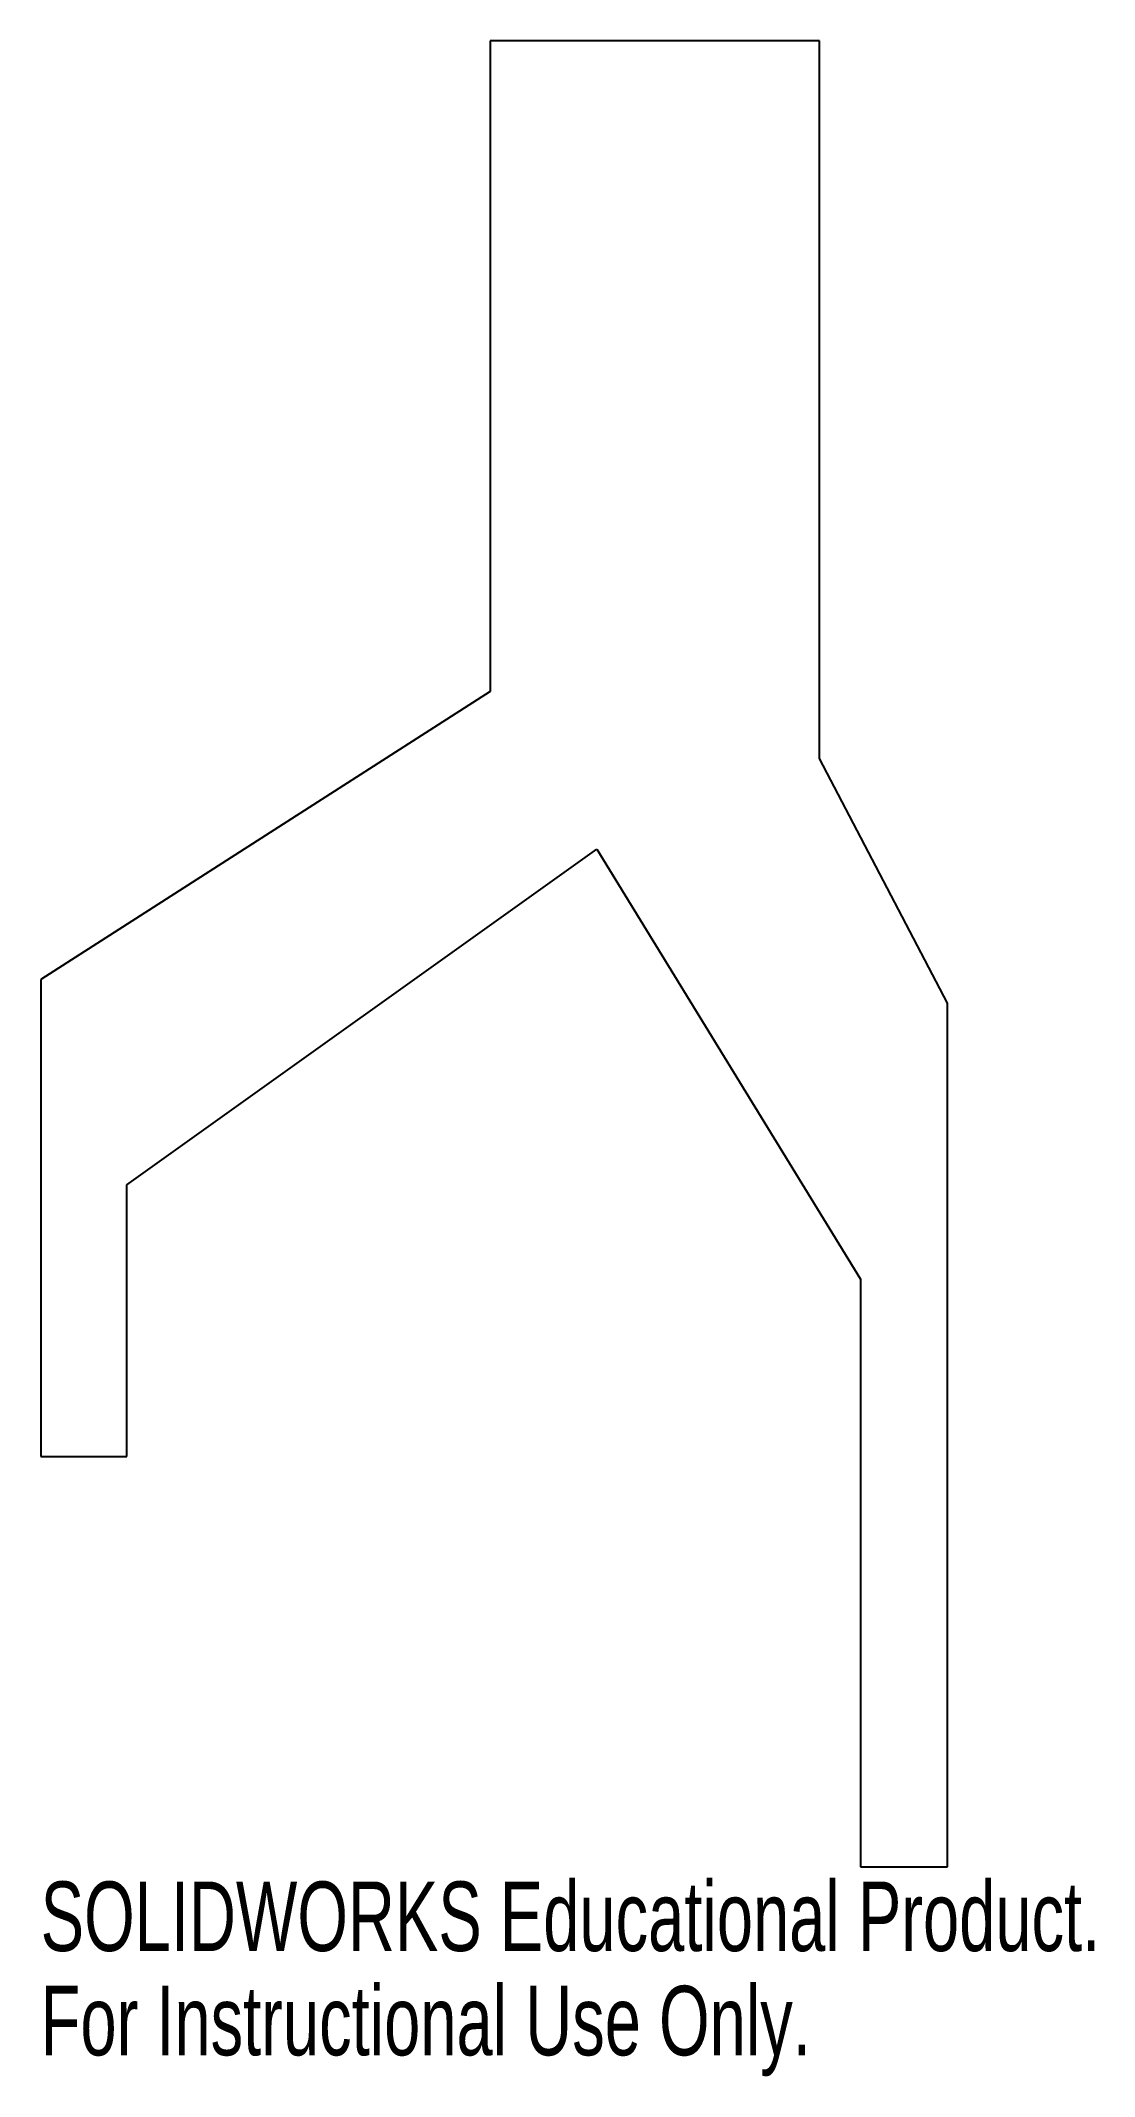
# Model space of a CAD drawing. Header units: millimetres. Extents: x -54 to 19, y -65 to 77.
import ezdxf

# ---------------------------------------------------------------- set-up
doc = ezdxf.new("R2010")
doc.units = ezdxf.units.MM
doc.styles.add('SLDTEXTSTYLE0', font='TXT', dxfattribs={"width": 0.7})

msp = doc.modelspace()

# ---------------------------------------------------------------- linework, layer by layer
at = {"color": 7, "linetype": 'Continuous', "lineweight": 25}
for p, q in [((-22.9, 76.64), (-22.9, 31.4)), ((0, 76.64), (-22.9, 76.64)), ((0, 26.74), (0, 76.64)), ((-22.9, 31.4), (-54.16, 11.38)), ((8.91, 9.73), (0, 26.74)), ((-48.16, -2.9), (-15.49, 20.43)), ((-15.49, 20.43), (2.84, -9.46)), ((-54.16, 11.38), (-54.16, -21.8)), ((8.91, -50.32), (8.91, 9.73)), ((-48.16, -21.8), (-48.16, -2.9)), ((2.84, -9.46), (2.84, -50.32)), ((-54.16, -21.8), (-48.16, -21.8)), ((2.84, -50.32), (8.91, -50.32))]:
    msp.add_line(p, q, dxfattribs=at)

# ---------------------------------------------------------------- texts
at = {"color": 7, "linetype": 'Continuous', "char_height": 4.8336, "attachment_point": 1, "style": 'SLDTEXTSTYLE0'}
for s, insert in [('SOLIDWORKS Educational Product.', (-54.16, -51.34)), ('For Instructional Use Only.', (-54.16, -58.59))]:
    msp.add_mtext(s, dxfattribs=dict(at, insert=insert))

doc.saveas('drawing.dxf')
